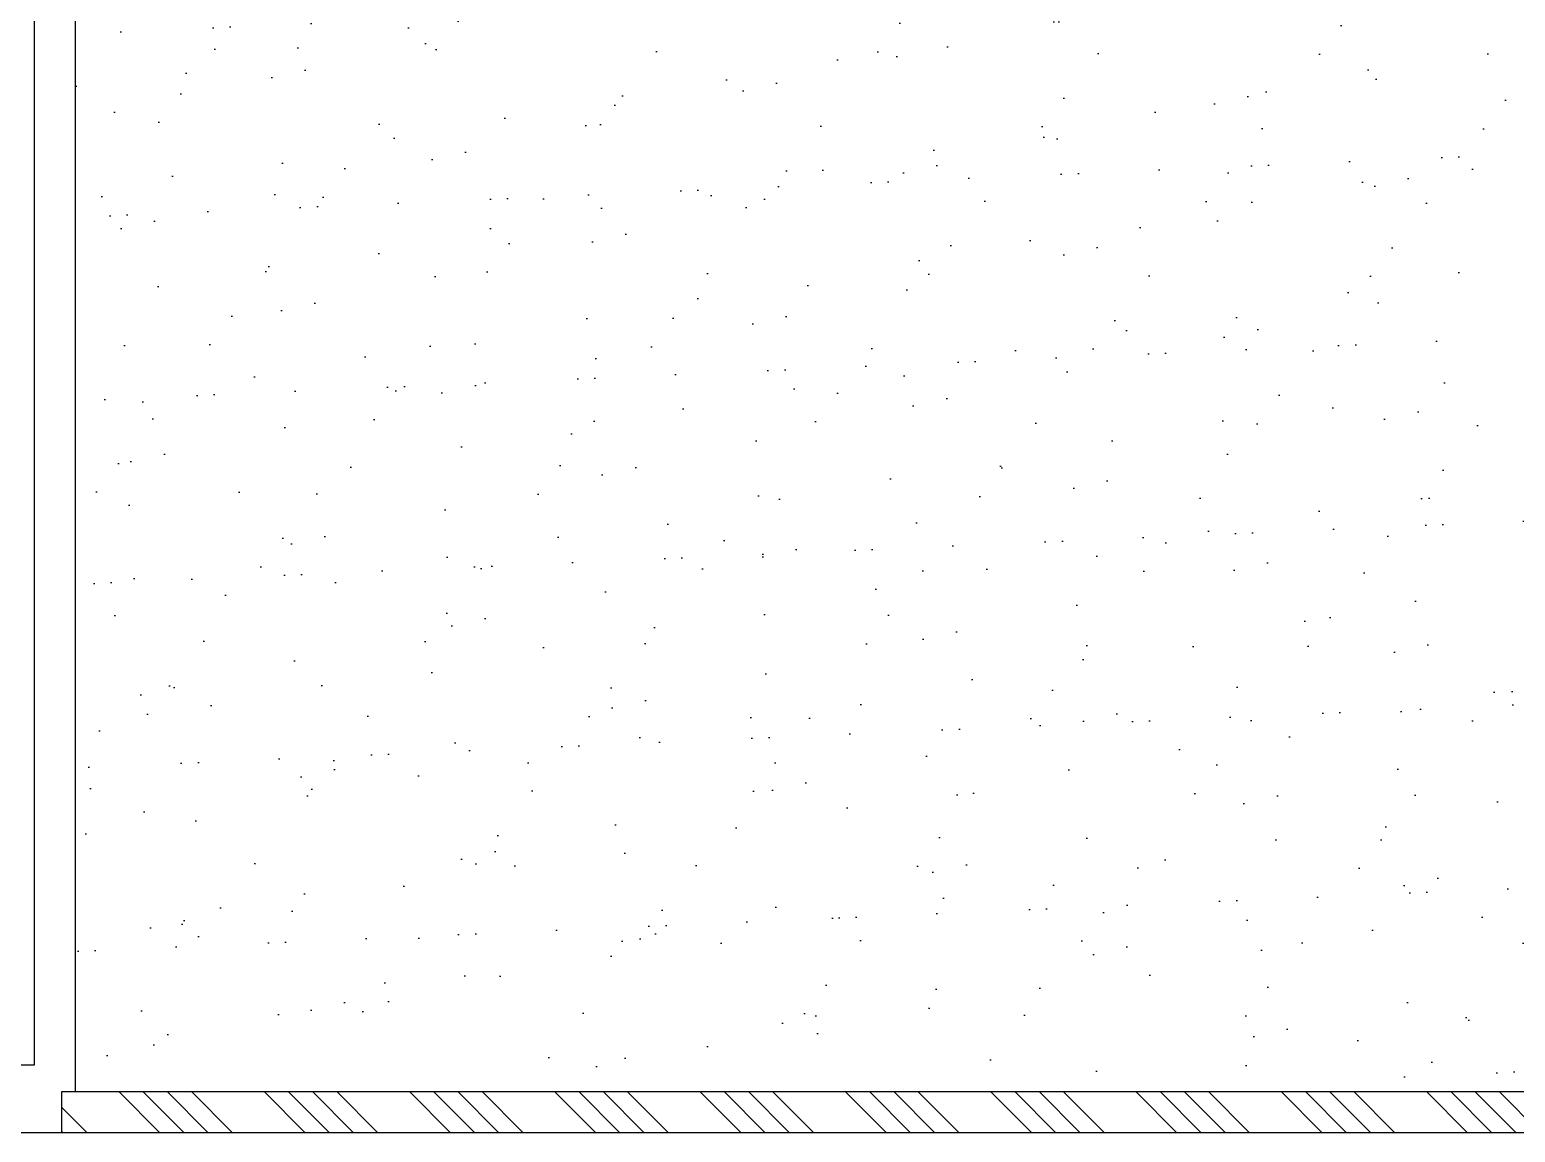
# Model space of a CAD drawing. Header units: millimetres. Extents: x -94739 to 67223, y -48947 to 34737.
# Drawn here: x -53008 to -51906, y -47108 to -46290 of the extents above; entities that cross this region are included whole.
import ezdxf
from ezdxf.xclip import XClip

# ---------------------------------------------------------------- set-up
doc = ezdxf.new("R2010")
doc.units = ezdxf.units.MM
doc.header["$XCLIPFRAME"] = 0
for name, color, linetype in [('DT-通用', 200, 'Continuous'), ('WINDOW', 4, 'Continuous'), ('玻璃', 30, 'Continuous')]:
    doc.layers.add(name, color=color, linetype=linetype)

# ---------------------------------------------------------------- blocks, each defined once
blk = doc.blocks.new('海龙_08210000')
at = {"layer": 'WINDOW', "color": 136}
blk.add_lwpolyline([(850, -1450), (-700, -1450), (-700, 1450), (850, 1450)], close=True, dxfattribs=at)
at = {"layer": '玻璃', "color": 136}
blk.add_lwpolyline([(-650, -1400), (-650, 925), (800, 925), (800, -1400), (-650, -1400)], dxfattribs=at)
blk = doc.blocks.new('*U523')
at = {"color": 3}
blk.add_lwpolyline([(0, 3080), (0, 30), (-10, 30), (-10, 0)], dxfattribs=at)
blk = doc.blocks.new('*U372')
h = blk.add_hatch()
h.set_pattern_fill('ANSI34', color=250, scale=4, angle=180)
h.set_pattern_definition([(225, (9322.795, 34955.12), (53.88154, -53.88154), []), (225, (9304.834, 34955.12), (53.88154, -53.88154), []), (225, (9286.87, 34955.12), (53.88154, -53.88154), []), (225, (9268.91, 34955.12), (53.88154, -53.88154), [])])
h.paths.add_polyline_path([(0, 30), (1850, 30), (1850, 0), (0, 0)])
at = {"color": 136}
blk.add_line((0, 30), (1850, 30), dxfattribs=at)
at = {"layer": 'DT-通用', "color": 250, "ltscale": 10}
blk.add_lwpolyline([(0, 30), (1850, 30), (1850, 0), (0, 0)], close=True, dxfattribs=at)

msp = doc.modelspace()

# ---------------------------------------------------------------- hatches: boundary and pattern name
h = msp.add_hatch()
h.set_pattern_fill('AR-SAND', color=250, scale=2, angle=45)
h.set_pattern_definition([(82.5, (-1938.33, -178287.796), (-71.47627, 66.9507), [0, -77.216, 0, -86.36, 0, -82.55]), (52.5, (-1938.33, -178287.8), (-37.80219, 164.94657), [0, -41.656, 0, -69.596, 0, -26.67]), (12.5, (-1982.51, -178331.98), (111.659965, 112.06646), [0, -25.4, 0, -91.44, 0, -119.38]), (2.5, (-1982.51, -178331.98), (76.45622, 139.51016), [0, -12.7, 0, -59.944, 0, -68.58])])
edge = h.paths.add_edge_path(flags=16)
edge.add_arc((-52750.6, -45672.2), 1.02, 0, 90, ccw=False)
edge.add_line((-52749.6, -45672.2), (-52749.6, -45756.8))
edge.add_arc((-52750.6, -45756.8), 1.02, -90, 0, ccw=False)
edge.add_line((-52750.6, -45757.9), (-52835.2, -45757.9))
edge.add_arc((-52835.2, -45756.8), 1.02, 180, 270, ccw=False)
edge.add_arc((-52837.3, -45756.8), 1.02, -90, 0, ccw=False)
edge.add_line((-52837.3, -45757.9), (-52921.9, -45757.9))
edge.add_arc((-52921.9, -45756.8), 1.02, 180, 270, ccw=False)
edge.add_line((-52923, -45756.8), (-52923, -45672.2))
edge.add_arc((-52921.9, -45672.2), 1.02, 90, 180, ccw=False)
edge.add_line((-52921.9, -45671.2), (-52837.3, -45671.2))
edge.add_arc((-52837.3, -45672.2), 1.02, 0, 90, ccw=False)
edge.add_arc((-52835.2, -45672.2), 1.02, 90, 180, ccw=False)
edge.add_line((-52835.2, -45671.2), (-52750.6, -45671.2))
h.paths.add_polyline_path([(-51839.1, -46922.9), (-51149.2, -46922.9), (-51149.2, -44027.9), (-51419.3, -44027.9), (-52974.2, -44027.9), (-52974.2, -47067.9), (-51823.6, -47067.9), (-51823.6, -46952.9), (-51839.1, -46952.9)])

# ---------------------------------------------------------------- linework, layer by layer
at = {"color": 160}
msp.add_line((-54504.2, -47107.9), (-51104.2, -47107.9), dxfattribs=at)

# ---------------------------------------------------------------- block references
msp.add_blockref('*U523', (-52974.2, -47107.9))
ref = msp.add_blockref('海龙_08210000', (-53654.2, -45657.9), dxfattribs=dict(xscale=-1))
XClip(ref).set_block_clipping_path([(-679.9996508614, -1449.3146685251), (830.0000009852, 1450)])
at = {"xscale": -1}
msp.add_blockref('*U372', (-51134.2, -47107.9), dxfattribs=at)

doc.saveas('drawing.dxf')
